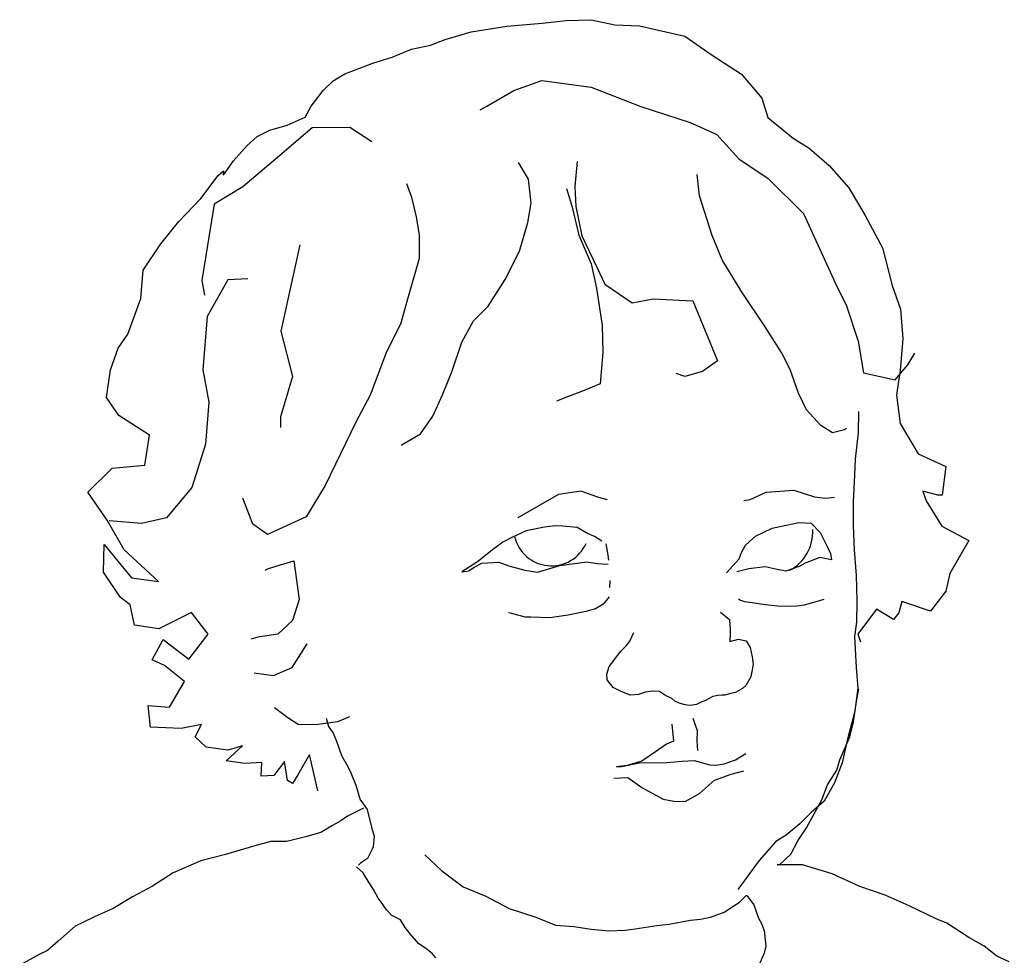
# Model space of a CAD drawing. Header units: millimetres. Extents: x 577 to 2337, y 236 to 943.
# Drawn here: x 756.6185 to 756.8382, y 707.4734 to 707.6814 of the extents above; entities that cross this region are included whole.
import ezdxf

# ---------------------------------------------------------------- set-up
doc = ezdxf.new("R2010")
doc.units = ezdxf.units.MM
doc.header["$LTSCALE"] = 0.01
doc.layers.add('06-Furn', color=4, linetype='Continuous')

# ---------------------------------------------------------------- blocks, each defined once
blk = doc.blocks.new('Body 33')
at = {"layer": '06-Furn', "color": 8}
for p, q in [((717.6388821153294, 587.3287228606148), (717.6468546847557, 587.3299279047876)), ((717.6468546847557, 587.3299279047876), (717.6546950273134, 587.33065314502)), ((717.6546950273134, 587.33065314502), (717.6600211874556, 587.3312471892859)), ((717.6600211874556, 587.3312471892859), (717.6655290849376, 587.3313779783168)), ((717.6655290849376, 587.3313779783168), (717.6707883991612, 587.3302350596116)), ((717.6707883991612, 587.3302350596116), (717.6763126283163, 587.330051667401)), ((717.6763126283163, 587.330051667401), (717.686359971337, 587.3277409798036)), ((717.633142183294, 587.327004535284), (717.6388821153294, 587.3287228606148)), ((717.686359971337, 587.3277409798036), (717.6924126196466, 587.3234883965781)), ((717.6256903555068, 587.3248813635091), (717.6298998849695, 587.3257320483542)), ((717.6298998849695, 587.3257320483542), (717.633142183294, 587.327004535284)), ((717.6170306078704, 587.3217497787366), (717.6213726083629, 587.3230798334578)), ((717.6213726083629, 587.3230798334578), (717.6256903555068, 587.3248813635091)), ((717.6924126196466, 587.3234883965781), (717.6989363634793, 587.3192602566046)), ((717.6108521080134, 587.3193778066711), (717.6170306078704, 587.3217497787366)), ((717.6082547480057, 587.3178242359106), (717.6108521080134, 587.3193778066711)), ((717.6989363634793, 587.3192602566046), (717.7034667207943, 587.313982738805)), ((717.6060048836828, 587.3156580103728), (717.6082547480057, 587.3178242359106)), ((717.648388614102, 587.3156700014019), (717.654575388312, 587.3178842724435)), ((717.654575388312, 587.3178842724435), (717.6655245272614, 587.316408914663)), ((717.6655245272614, 587.316408914663), (717.6766216550434, 587.3121054373862)), ((717.6033489521103, 587.3122101554238), (717.6060048836828, 587.3156580103728)), ((717.6424249489953, 587.3122064387471), (717.648388614102, 587.3156700014019)), ((717.6020580174438, 587.3097790149541), (717.6033489521103, 587.3122101554238)), ((717.6408947634548, 587.3113387982614), (717.6424249489953, 587.3122064387471)), ((717.6766216550434, 587.3121054373862), (717.6875204967794, 587.3085789353929)), ((717.7034667207943, 587.313982738805), (717.7047969654186, 587.3096407383125)), ((717.598054858476, 587.3079940336083), (717.6020580174438, 587.3097790149541)), ((717.7047969654186, 587.3096407383125), (717.7103942530389, 587.3050491507877)), ((717.5941758961869, 587.3068452821628), (717.598054858476, 587.3079940336083)), ((717.611948473311, 587.3074604328106), (717.6036039378189, 587.3073387320032)), ((717.6168434989831, 587.3042502009937), (717.611948473311, 587.3074604328106)), ((717.6875204967794, 587.3085789353929), (717.6934905643361, 587.3058977466976)), ((717.5891550189658, 587.3034313927533), (717.5914133475449, 587.3054407311381)), ((717.5914133475449, 587.3054407311381), (717.5941758961869, 587.3068452821628)), ((717.6036039378189, 587.3073387320032), (717.5959107702231, 587.3007916029505)), ((717.6934905643361, 587.3058977466976), (717.6983435942773, 587.3004794835149)), ((717.5860277748375, 587.2999591488106), (717.5891550189658, 587.3034313927533)), ((717.7103942530389, 587.3050491507877), (717.7139745790182, 587.3028729688974)), ((717.7139745790182, 587.3028729688974), (717.7184310097393, 587.2990095244104)), ((717.5842738562258, 587.2973462438717), (717.5860277748375, 587.2999591488106)), ((717.5959107702231, 587.3007916029505), (717.5882176026271, 587.2942436328981)), ((717.6516246998801, 587.2959864014808), (717.6493846020064, 587.2996503119869)), ((717.6624513241509, 587.2998618641259), (717.6619533437633, 587.2943210591361)), ((717.6983435942773, 587.3004794835149), (717.7048756124625, 587.2960944292593)), ((717.7184310097393, 587.2990095244104), (717.7227879040668, 587.2940379134996)), ((717.5788965578711, 587.2917077472621), (717.5827270948507, 587.2967927846275)), ((717.5827270948507, 587.2967927846275), (717.5839348247969, 587.2978011704963)), ((717.5839348247969, 587.2978011704963), (717.5838272039537, 587.29685032529)), ((717.5838272039537, 587.29685032529), (717.5842738562258, 587.2973462438717)), ((717.5838272039537, 587.29685032529), (717.5838272039537, 587.29685032529)), ((717.6896327084282, 587.2923030123343), (717.689071788702, 587.2970001860256)), ((717.5882176026271, 587.2942436328981), (717.5817990108965, 587.29044144575)), ((717.6245731008598, 587.2950433965627), (717.6256804262839, 587.2919499009415)), ((717.652218527114, 587.2906600243066), (717.6516246998801, 587.2959864014808)), ((717.6619533437633, 587.2943210591361), (717.662183696317, 587.2899211110457)), ((717.7048756124625, 587.2960944292593), (717.7126884190598, 587.2883099996227)), ((717.6600843166973, 587.2939079383395), (717.6612326340787, 587.2900287318889)), ((717.6924583863115, 587.283469611807), (717.6896327084282, 587.2923030123343)), ((717.7227879040668, 587.2940379134996), (717.7264164383243, 587.2879254456896)), ((717.5739661288205, 587.2865651692341), (717.5788965578711, 587.2917077472621)), ((717.5817990108965, 587.29044144575), (717.5790648392149, 587.2734390345242)), ((717.6256804262839, 587.2919499009415), (717.6266962726345, 587.2875913788725)), ((717.6514978445575, 587.2863681311237), (717.652218527114, 587.2906600243066)), ((717.6612326340787, 587.2900287318889), (717.6628350642136, 587.2834948689297)), ((717.662183696317, 587.2899211110457), (717.6634719180815, 587.283370672252)), ((717.7126884190598, 587.2883099996227), (717.7198043081273, 587.272768432149)), ((717.7264164383243, 587.2879254456896), (717.730260024365, 587.2807209532259)), ((717.5699702133036, 587.2816291516044), (717.5739661288205, 587.2865651692341)), ((717.6266962726345, 587.2875913788725), (717.6273813890384, 587.2835304622108)), ((717.6496267556859, 587.2799679600009), (717.6514978445575, 587.2863681311237)), ((717.6273813890384, 587.2835304622108), (717.6273385251786, 587.2783286886497)), ((717.6628350642136, 587.2834948689297), (717.6655293019696, 587.2771762476566)), ((717.6634719180815, 587.283370672252), (717.6668272630543, 587.2764559449072)), ((717.6946318552993, 587.2780687112006), (717.6924583863115, 587.283469611807)), ((717.5660235640962, 587.2757505631214), (717.5699702133036, 587.2816291516044)), ((717.6008668633312, 587.2813551213203), (717.5966683211248, 587.2622278563201)), ((717.6464906132369, 587.2736588610157), (717.6496267556859, 587.2799679600009)), ((717.730260024365, 587.2807209532259), (717.7324324624494, 587.2723263375531)), ((717.6273385251786, 587.2783286886497), (717.6249458536668, 587.2698525231269)), ((717.6655293019696, 587.2771762476566), (717.6667597660396, 587.2717256738049)), ((717.698938452414, 587.2710459560772), (717.6946318552993, 587.2780687112006)), ((717.5655667655687, 587.2694240744311), (717.5660235640962, 587.2757505631214)), ((717.6668272630543, 587.2764559449072), (717.6686043498535, 587.2726098901253)), ((717.5790648392149, 587.2734390345242), (717.5797089636615, 587.2701642356271)), ((717.5848869179383, 587.2735863993894), (717.5802698562591, 587.2654662480652)), ((717.5892866489967, 587.2738165620397), (717.5848869179383, 587.2735863993894)), ((717.6427010682146, 587.2677881128209), (717.6464906132369, 587.2736588610157)), ((717.6686043498535, 587.2726098901253), (717.6746483168749, 587.2685141940531)), ((717.7198043081273, 587.272768432149), (717.7222673523304, 587.2678551757715)), ((717.7324324624494, 587.2723263375531), (717.7342834487138, 587.2670661823297)), ((717.6667597660396, 587.2717256738049), (717.6679813589176, 587.2634386789755)), ((717.7042370765955, 587.2631298692809), (717.698938452414, 587.2710459560772)), ((717.5626699011225, 587.2615514754623), (717.5655667655687, 587.2694240744311)), ((717.6249458536668, 587.2698525231269), (717.6232157272098, 587.2637744006631)), ((717.6746483168749, 587.2685141940531), (717.6793297557317, 587.2693897290851)), ((717.6793297557317, 587.2693897290851), (717.688178267126, 587.268907456403)), ((717.688178267126, 587.268907456403), (717.6935994331147, 587.25564057631)), ((717.639408445548, 587.2644644816785), (717.6427010682146, 587.2677881128209)), ((717.7222673523304, 587.2678551757715), (717.7248864426865, 587.2599564786804)), ((717.7342834487138, 587.2670661823297), (717.7347857968743, 587.2604743446436)), ((717.5802698562591, 587.2654662480652), (717.5793150773441, 587.2535989543853)), ((717.6232157272098, 587.2637744006631), (717.6200711205054, 587.2576225957664)), ((717.636818735926, 587.25975944057), (717.639408445548, 587.2644644816785)), ((717.5604693031096, 587.2584430588774), (717.5626699011225, 587.2615514754623)), ((717.5966683211248, 587.2622278563201), (717.5992456056533, 587.2521211278633)), ((717.6679813589176, 587.2634386789755), (717.6681365912002, 587.2574594960665)), ((717.70784119473, 587.2574889039299), (717.7042370765955, 587.2631298692809)), ((717.6346415502621, 587.2531853995242), (717.636818735926, 587.25975944057)), ((717.7248864426865, 587.2599564786804), (717.7260422205497, 587.2529266971394)), ((717.7347857968743, 587.2604743446436), (717.7342050187019, 587.2535111919885)), ((717.5588302487906, 587.2536304240546), (717.5604693031096, 587.2584430588774)), ((717.6200711205054, 587.2576225957664), (717.6164790205291, 587.2479807502864)), ((717.6681365912002, 587.2574594960665), (717.667555595995, 587.2504963434117)), ((717.7097751958115, 587.253651123501), (717.70784119473, 587.2574889039299)), ((717.7358757325931, 587.254701722133), (717.7374725741488, 587.2573059186545)), ((717.6935994331147, 587.25564057631), (717.6902577882988, 587.2532599229567)), ((717.7330546395144, 587.2514029140486), (717.7358757325931, 587.254701722133)), ((717.5578938904837, 587.2474359723303), (717.5588302487906, 587.2536304240546)), ((717.5793150773441, 587.2535989543853), (717.580636206616, 587.2464201259795)), ((717.6325477592216, 587.2480341402081), (717.6346415502621, 587.2531853995242)), ((717.6863786089775, 587.25211119864), (717.6844520412485, 587.2527983497209)), ((717.6902577882988, 587.2532599229567), (717.6863786089775, 587.25211119864)), ((717.711626209205, 587.2483905613421), (717.7097751958115, 587.253651123501)), ((717.7260422205497, 587.2529266971394), (717.7330546395144, 587.2514029140486)), ((717.7342050187019, 587.2535111919885), (717.7333926400402, 587.2479542452288)), ((717.5992456056533, 587.2521211278633), (717.5965633860546, 587.2431569111764)), ((717.667555595995, 587.2504963434117), (717.6640071737495, 587.2490499865589)), ((717.6640071737495, 587.2490499865589), (717.6603018643509, 587.2475953553537)), ((717.7133946147162, 587.2447018006487), (717.711626209205, 587.2483905613421)), ((717.5606218496184, 587.2434822695764), (717.5578938904837, 587.2474359723303)), ((717.580636206616, 587.2464201259795), (717.5798643858475, 587.237083753324)), ((717.6164790205291, 587.2479807502864), (717.6133263293748, 587.2419858325429)), ((717.6304293350261, 587.2433535423513), (717.6325477592216, 587.2480341402081)), ((717.6603018643509, 587.2475953553537), (717.6578288909243, 587.246678448558)), ((717.7333926400402, 587.2479542452288), (717.7341930005439, 587.2416935715539)), ((717.7165694431549, 587.241243609541), (717.7133946147162, 587.2447018006487)), ((717.7249148196472, 587.2443590525436), (717.7248471327291, 587.2396287543124)), ((717.5674680761745, 587.2391133842195), (717.5606218496184, 587.2434822695764)), ((717.5965633860546, 587.2431569111764), (717.5965296375473, 587.2407919926575)), ((717.6133263293748, 587.2419858325429), (717.6064993644266, 587.227920843656)), ((717.6276411223266, 587.2394263446552), (717.6304293350261, 587.2433535423513)), ((717.7341930005439, 587.2416935715539), (717.7381688405819, 587.2349684489666)), ((717.6233647469458, 587.2368391037742), (717.6276411223266, 587.2394263446552)), ((717.719173856709, 587.2396469850175), (717.7165694431549, 587.241243609541)), ((717.721820483026, 587.2402583918597), (717.719173856709, 587.2396469850175)), ((717.7222756266829, 587.2405970163529), (717.721820483026, 587.2402583918597)), ((717.7248471327291, 587.2396287543124), (717.7242088138937, 587.2337654937285)), ((717.5663992197083, 587.2324399966835), (717.5674680761745, 587.2391133842195)), ((717.5798643858475, 587.237083753324), (717.5769006754829, 587.2274745983195)), ((717.7381688405819, 587.2349684489666), (717.7443043138057, 587.232138647471)), ((717.7242088138937, 587.2337654937285), (717.7240753119604, 587.2302919747215)), ((717.5537940707998, 587.2264231586876), (717.5591874837951, 587.2317474469266)), ((717.5591874837951, 587.2317474469266), (717.5663992197083, 587.2324399966835)), ((717.7443043138057, 587.232138647471), (717.7435333069075, 587.2257955829461)), ((717.7240753119604, 587.2302919747215), (717.7237592588162, 587.2242879687547)), ((717.5580594589246, 587.2201864941999), (717.5537940707998, 587.2264231586876)), ((717.5769006754829, 587.2274745983195), (717.5712669264526, 587.2207200678688)), ((717.6064993644266, 587.227920843656), (717.6022960475109, 587.2209254074608)), ((717.6632893668705, 587.226638400374), (717.6582858793547, 587.2259040447893)), ((717.6672997692874, 587.2252727795005), (717.6632893668705, 587.226638400374)), ((717.7008844445252, 587.2248244452289), (717.704424592418, 587.2264277163638)), ((717.704424592418, 587.2264277163638), (717.7105445207098, 587.2269054042406)), ((717.7105445207098, 587.2269054042406), (717.7151918041236, 587.225415179754)), ((717.7425905190221, 587.2257463437654), (717.7392333292753, 587.2266731797843)), ((717.7392333292753, 587.2266731797843), (717.7399768002128, 587.224506547311)), ((717.5904033068055, 587.2193581636718), (717.5882134790156, 587.2250732455198)), ((717.6582858793547, 587.2259040447893), (717.6492616532637, 587.2207047670984)), ((717.6692184695985, 587.224742895379), (717.6672997692874, 587.2252727795005)), ((717.6994786455653, 587.2245930617726), (717.7008844445252, 587.2248244452289)), ((717.7151918041236, 587.225415179754), (717.7175735155088, 587.2250674399081)), ((717.7175735155088, 587.2250674399081), (717.7196081110162, 587.2253311340337)), ((717.7237592588162, 587.2242879687547), (717.723724479406, 587.2189293080405)), ((717.7399768002128, 587.224506547311), (717.7434238141616, 587.2188572804782)), ((717.7435333069075, 587.2257955829461), (717.7425905190221, 587.2257463437654)), ((717.5618699204256, 587.2136103913483), (717.5580594589246, 587.2201864941999)), ((717.5656592755449, 587.2194811124141), (717.5585390187046, 587.2200540231695)), ((717.5712669264526, 587.2207200678688), (717.5656592755449, 587.2194811124141)), ((717.6022960475109, 587.2209254074608), (717.5936774817346, 587.2170081389877)), ((717.70890465252, 587.2190990272225), (717.7117083558933, 587.2197183014821)), ((717.7117083558933, 587.2197183014821), (717.7143959741677, 587.2195436176885)), ((717.7143959741677, 587.2195436176885), (717.7163968211678, 587.2174428002304)), ((717.5936774817346, 587.2170081389877), (717.5904033068055, 587.2193581636718)), ((717.6511463880356, 587.217809557523), (717.6479121470315, 587.2163797493756)), ((717.6551988133126, 587.2186519408863), (717.6511463880356, 587.217809557523)), ((717.6575475900613, 587.2189326177815), (717.6551988133126, 587.2186519408863)), ((717.6592843360004, 587.2188659617664), (717.6575475900613, 587.2189326177815)), ((717.6624515140543, 587.2185588069424), (717.6592843360004, 587.2188659617664)), ((717.6647256045965, 587.217259814955), (717.6624515140543, 587.2185588069424)), ((717.7020977630507, 587.2166943646814), (717.7057867136473, 587.2184631771283)), ((717.7057867136473, 587.2184631771283), (717.70890465252, 587.2190990272225)), ((717.7163968211678, 587.2174428002304), (717.7179756490507, 587.2143741276675)), ((717.723724479406, 587.2189293080405), (717.724004315301, 587.2135863821609)), ((717.7434238141616, 587.2188572804782), (717.7494187319055, 587.2157041823887)), ((717.6459189504169, 587.2153299646143), (717.6439501699247, 587.2138090843293)), ((717.6479121470315, 587.2163797493756), (717.6459189504169, 587.2153299646143)), ((717.6663379639547, 587.2165564949753), (717.6647256045965, 587.217259814955)), ((717.6679668720183, 587.2155385868184), (717.6663379639547, 587.2165564949753)), ((717.699839407343, 587.2146854332323), (717.7020977630507, 587.2166943646814)), ((717.7494187319055, 587.2157041823887), (717.7452319908243, 587.2083949447585)), ((717.5572454253929, 587.2086416561142), (717.5573960999991, 587.2147943020104)), ((717.5573960999991, 587.2147943020104), (717.5634558018553, 587.2073911165658)), ((717.569484440977, 587.2066037508657), (717.5618699204256, 587.2136103913483)), ((717.6439501699247, 587.2138090843293), (717.6403187328617, 587.2109407867467)), ((717.6687854632264, 587.2149511891637), (717.6689837492718, 587.2141737798158)), ((717.6689837492718, 587.2141737798158), (717.6692313016276, 587.2124533655501)), ((717.6984243031272, 587.2116176016689), (717.6989787932748, 587.2130647995214)), ((717.6989787932748, 587.2130647995214), (717.699839407343, 587.2146854332323)), ((717.7179756490507, 587.2143741276675), (717.71868621248, 587.2128354507417)), ((717.724004315301, 587.2135863821609), (717.7244571801198, 587.207937929199)), ((717.5939151048669, 587.2094575615488), (717.5994979055881, 587.211167639656)), ((717.5994979055881, 587.211167639656), (717.6007358572685, 587.2025668705203)), ((717.6403187328617, 587.2109407867467), (717.6368114924765, 587.2087087190646)), ((717.641278096582, 587.2106754377508), (717.6450492209958, 587.2108728827966)), ((717.6450492209958, 587.2108728827966), (717.647298244319, 587.210045393268)), ((717.6586367119096, 587.2101658461404), (717.6645829873105, 587.2109494680349)), ((717.6645829873105, 587.2109494680349), (717.6669648885993, 587.2106017553181)), ((717.6692313016276, 587.2124533655501), (717.6694459464754, 587.2113617749608)), ((717.6955949085673, 587.208476087673), (717.6984243031272, 587.2116176016689)), ((717.7163703432391, 587.2119264113635), (717.7131282348171, 587.2106538973046)), ((717.7189174060336, 587.2114296517818), (717.7163703432391, 587.2119264113635)), ((717.71868621248, 587.2128354507417), (717.7189174060336, 587.2114296517818)), ((717.5610066205841, 587.2030085581805), (717.5572454253929, 587.2086416561142)), ((717.5931457528397, 587.2091019814147), (717.5939151048669, 587.2094575615488)), ((717.6368114924765, 587.2087087190646), (717.6369688136936, 587.2087165864821)), ((717.6369688136936, 587.2087165864821), (717.6383746126535, 587.2089479970673)), ((717.6383746126535, 587.2089479970673), (717.6395908068557, 587.2097994957833)), ((717.6395908068557, 587.2097994957833), (717.641278096582, 587.2106754377508)), ((717.647298244319, 587.210045393268), (717.6508129451863, 587.2091259906022)), ((717.6508129451863, 587.2091259906022), (717.6536742163514, 587.2086453999198)), ((717.6536742163514, 587.2086453999198), (717.6586367119096, 587.2101658461404)), ((717.6669648885993, 587.2106017553181), (717.6693381085997, 587.2104109026254)), ((717.699655825229, 587.2091611769479), (717.6979437124451, 587.208756330504)), ((717.7005903387621, 587.2093677373462), (717.699655825229, 587.2091611769479)), ((717.7041880273175, 587.2098711164099), (717.7005903387621, 587.2093677373462)), ((717.7069002787468, 587.2092249301572), (717.7041880273175, 587.2098711164099)), ((717.7088104605446, 587.2088523672535), (717.7069002787468, 587.2092249301572)), ((717.7117466620768, 587.2099514183246), (717.7088104605446, 587.2088523672535)), ((717.7131282348171, 587.2106538973046), (717.7117466620768, 587.2099514183246)), ((717.5634558018553, 587.2073911165658), (717.569484440977, 587.2066037508657)), ((717.6696843834786, 587.2068049397171), (717.6696096430135, 587.2052252979634)), ((717.7244571801198, 587.207937929199), (717.7245962706324, 587.2022729546607)), ((717.7452319908243, 587.2083949447585), (717.7443374112165, 587.2044089584645)), ((717.7443374112165, 587.2044089584645), (717.7409454691883, 587.1999771608982)), ((717.5631397487109, 587.2013870834699), (717.5610066205841, 587.2030085581805)), ((717.6007358572685, 587.2025668705203), (717.5992458226851, 587.1979193700743)), ((717.6695593729298, 587.203174560686), (717.668227446306, 587.2015290767881)), ((717.6983183371547, 587.2027415543139), (717.6987434761095, 587.2024352133608)), ((717.6987434761095, 587.2024352133608), (717.6995941609546, 587.202179820717)), ((717.6995941609546, 587.202179820717), (717.7012953136127, 587.2019239940087)), ((717.7129200195486, 587.2014131544631), (717.7153300807654, 587.2020775714207)), ((717.7153300807654, 587.2020775714207), (717.7173147859953, 587.2026906331334)), ((717.7245962706324, 587.2022729546607), (717.7245285837146, 587.1975422766232)), ((717.7345285323281, 587.2021624310116), (717.7338742616257, 587.1996070667356)), ((717.7409454691883, 587.1999771608982), (717.7345285323281, 587.2021624310116)), ((717.5641638694144, 587.1968712401833), (717.5631397487109, 587.2013870834699)), ((717.5767766958375, 587.1997370690246), (717.5695639290213, 587.1960507770725)), ((717.5804967091678, 587.1948896276624), (717.5767766958375, 587.1997370690246)), ((717.6643729001391, 587.1999092569479), (717.6604775790472, 587.1990751479375)), ((717.6665482410292, 587.2004958407322), (717.6643729001391, 587.1999092569479)), ((717.668227446306, 587.2015290767881), (717.6665482410292, 587.2004958407322)), ((717.6943187049612, 587.1997432544424), (717.696294918806, 587.1981130984436)), ((717.7012953136127, 587.2019239940087), (717.7031384324596, 587.2016176530556)), ((717.7031384324596, 587.2016176530556), (717.7049811715001, 587.2014131544631)), ((717.7049811715001, 587.2014131544631), (717.7069658767302, 587.2011577618193)), ((717.7069658767302, 587.2011577618193), (717.7089505819602, 587.2011068406389)), ((717.7089505819602, 587.2011068406389), (717.7112188668907, 587.2012090899352)), ((717.7112188668907, 587.2012090899352), (717.7129200195486, 587.2014131544631)), ((717.7289457044783, 587.2004523800335), (717.72482540238, 587.1948792915039)), ((717.7326911919633, 587.1981271784077), (717.7289457044783, 587.2004523800335)), ((717.5992458226851, 587.1979193700743), (717.5959368683457, 587.1949099201734)), ((717.6479336603484, 587.1994448080357), (717.6472340841744, 587.1996435010165)), ((717.6491633376766, 587.1990854840958), (717.6479336603484, 587.1994448080357)), ((717.649863130883, 587.198925287202), (717.6491633376766, 587.1990854840958)), ((717.6509230618999, 587.1986959655512), (717.649863130883, 587.198925287202)), ((717.6521494023575, 587.1986392387596), (717.6509230618999, 587.1986959655512)), ((717.6564086050648, 587.1985473527509), (717.6521494023575, 587.1986392387596)), ((717.6604775790472, 587.1990751479375), (717.6564086050648, 587.1985473527509)), ((717.696294918806, 587.1981130984436), (717.696410000131, 587.1959133414305)), ((717.7245285837146, 587.1975422766232), (717.7240645417376, 587.1943667970877)), ((717.7338742616257, 587.1996070667356), (717.7326911919633, 587.1981271784077)), ((717.5695639290213, 587.1960507770725), (717.5641638694144, 587.1968712401833)), ((717.696410000131, 587.1959133414305), (717.6964511819915, 587.1951280646654)), ((717.5680320886102, 587.1891956793252), (717.5704729683994, 587.1937350977346)), ((717.5704729683994, 587.1937350977346), (717.5762195199168, 587.1893086717153)), ((717.5762195199168, 587.1893086717153), (717.5804967091678, 587.1948896276624)), ((717.5915617433129, 587.194208255064), (717.590006734714, 587.1938121170372)), ((717.5959368683457, 587.1949099201734), (717.5915617433129, 587.194208255064)), ((717.673434808446, 587.1923475294795), (717.6741710359336, 587.1933319061611)), ((717.6741710359336, 587.1933319061611), (717.6750151012966, 587.1952667482426)), ((717.6964511819915, 587.1951280646654), (717.6963926104256, 587.1932338076058)), ((717.6963926104256, 587.1932338076058), (717.6982535530424, 587.1938042496199)), ((717.6982535530424, 587.1938042496199), (717.7000066577834, 587.1934229782989)), ((717.7000066577834, 587.1934229782989), (717.7008745153014, 587.1918930097906)), ((717.7240645417376, 587.1943667970877), (717.7244263344187, 587.1874529107426)), ((717.72482540238, 587.1948792915039), (717.7253873258799, 587.1931758600078)), ((717.599159932191, 587.1875154160168), (717.6025108822621, 587.1927329244124)), ((717.6706137153678, 587.1890487213952), (717.6720863602459, 587.1910166608875)), ((717.6720863602459, 587.1910166608875), (717.673434808446, 587.1923475294795)), ((717.7008745153014, 587.1918930097906), (717.7012957205477, 587.1898666886359)), ((717.5707772204178, 587.1879211034604), (717.5680320886102, 587.1891956793252)), ((717.6695794484085, 587.1877344015086), (717.6706137153678, 587.1890487213952)), ((717.7012957205477, 587.1898666886359), (717.7015434628065, 587.1881463014993)), ((717.5752171024333, 587.1843718402149), (717.5707772204178, 587.1879211034604)), ((717.594999669039, 587.1857221603182), (717.599159932191, 587.1875154160168)), ((717.6690412899345, 587.1859730224148), (717.6695794484085, 587.1877344015086)), ((717.7015434628065, 587.1881463014993), (717.7011704929673, 587.1862358755404)), ((717.7244263344187, 587.1874529107426), (717.7248218756067, 587.1829043498517)), ((717.5718909754207, 587.1786828293602), (717.5752171024333, 587.1843718402149)), ((717.5907158331763, 587.1862859828502), (717.594999669039, 587.1857221603182)), ((717.6691071049497, 587.1847158362552), (717.6690412899345, 587.1859730224148)), ((717.6704547392794, 587.183052962652), (717.6691071049497, 587.1847158362552)), ((717.701054597771, 587.1854423244226), (717.6998961341344, 587.1834909336358)), ((717.7011704929673, 587.1862358755404), (717.701054597771, 587.1854423244226)), ((717.6723978557138, 587.1820516032008), (717.6704547392794, 587.183052962652)), ((717.6791627223231, 587.1822482343757), (717.6775996292747, 587.1820089835021)), ((717.680742391206, 587.1821733040081), (717.6791627223231, 587.1822482343757)), ((717.6820486266427, 587.1812965481697), (717.680742391206, 587.1821733040081)), ((717.6991433579419, 587.1828211451311), (717.6976131724011, 587.1819535046454)), ((717.6998961341344, 587.1834909336358), (717.6991433579419, 587.1828211451311)), ((717.7248218756067, 587.1829043498517), (717.7241421578785, 587.1778267729683)), ((717.7245068533653, 587.1798940860801), (717.7249872541443, 587.1827557641805)), ((717.6743246133453, 587.1813648590553), (717.6723978557138, 587.1820516032008)), ((717.6760528950288, 587.1814550901934), (717.6743246133453, 587.1813648590553)), ((717.6775996292747, 587.1820089835021), (717.6760528950288, 587.1814550901934)), ((717.6835040988478, 587.1805849538373), (717.6820486266427, 587.1812965481697)), ((717.6841653959677, 587.1799892818296), (717.6835040988478, 587.1805849538373)), ((717.6851330069119, 587.1795670456806), (717.6841653959677, 587.1799892818296)), ((717.6909304524804, 587.1801855060694), (717.6901613446141, 587.1798298988062)), ((717.6926177422063, 587.1810618549723), (717.6909304524804, 587.1801855060694)), ((717.6937095498279, 587.1812762827878), (717.6926177422063, 587.1810618549723)), ((717.6946523377133, 587.1813255219688), (717.6937095498279, 587.1812762827878)), ((717.6952807273253, 587.1813586465084), (717.6946523377133, 587.1813255219688)), ((717.6965215546829, 587.1817386698942), (717.6952807273253, 587.1813586465084)), ((717.6976131724011, 587.1819535046454), (717.6965215546829, 587.1817386698942)), ((717.5677131326597, 587.1742104467723), (717.5671439385808, 587.1790649145521)), ((717.5671439385808, 587.1790649145521), (717.5718909754207, 587.1786828293602)), ((717.5981724356718, 587.1762769188842), (717.5952207163364, 587.1784857912498)), ((717.6864146091939, 587.1791613582368), (717.6851330069119, 587.1795670456806)), ((717.6875227756175, 587.1790616048108), (717.6864146091939, 587.1791613582368)), ((717.6889287916099, 587.1792930153963), (717.6875227756175, 587.1790616048108)), ((717.6901613446141, 587.1798298988062), (717.6889287916099, 587.1792930153963)), ((717.7241421578785, 587.1778267729683), (717.7234881042089, 587.1752714358211)), ((717.7237940110979, 587.1754452786149), (717.7245068533653, 587.1798940860801)), ((717.6004545564056, 587.1748206328084), (717.5981724356718, 587.1762769188842)), ((717.6066823225729, 587.1762495999558), (717.6072523576513, 587.1743884674361)), ((717.6118677373315, 587.1765207545634), (717.6092457441698, 587.1754382521974)), ((717.6881422669096, 587.1762578743085), (717.6890759394425, 587.1734707196406)), ((717.5745028223278, 587.1739356026173), (717.5677131326597, 587.1742104467723)), ((717.5790269670956, 587.1748019951681), (717.5745028223278, 587.1739356026173)), ((717.5775952870456, 587.1720487789107), (717.5790269670956, 587.1748019951681)), ((717.6043993608396, 587.17471176403), (717.6004545564056, 587.1748206328084)), ((717.6092457441698, 587.1754382521974), (717.6043993608396, 587.17471176403)), ((717.6072523576513, 587.1743884674361), (717.6082775092582, 587.1728667461514)), ((717.683485868143, 587.1749112980108), (717.6838402274711, 587.1711484208204)), ((717.6890759394425, 587.1734707196406), (717.689042001032, 587.1711057739926)), ((717.7234881042089, 587.1752714358211), (717.7224366645771, 587.1712775821097)), ((717.7230240622321, 587.1720959562856), (717.7237940110979, 587.1754452786149)), ((717.580075720954, 587.169815083487), (717.5775952870456, 587.1720487789107)), ((717.6082775092582, 587.1728667461514), (717.6088226941495, 587.1714771160905)), ((717.6088226941495, 587.1714771160905), (717.6093682859766, 587.1700874589008)), ((717.7207731670057, 587.1669360156816), (717.7230240622321, 587.1720959562856)), ((717.7224366645771, 587.1712775821097), (717.7212773870692, 587.1663320421922)), ((717.5848388995639, 587.1691192239891), (717.580075720954, 587.169815083487)), ((717.5844909698146, 587.1667372955715), (717.5880975566906, 587.1700775296774)), ((717.5880975566906, 587.1700775296774), (717.5848388995639, 587.1691192239891)), ((717.6093682859766, 587.1700874589008), (717.6101119468171, 587.1679203923629)), ((717.6823019574808, 587.1704376674877), (717.6798699760116, 587.1687350498626)), ((717.6838402274711, 587.1711484208204), (717.6823019574808, 587.1704376674877)), ((717.689042001032, 587.1711057739926), (717.6891489979078, 587.1690624971973)), ((717.6030078588758, 587.1681791218768), (717.600409847772, 587.1636309950504)), ((717.6048497569166, 587.1600821387403), (717.6030078588758, 587.1681791218768)), ((717.6101119468171, 587.1679203923629), (717.6115005731033, 587.1654722691237)), ((717.6798699760116, 587.1687350498626), (717.6768259366031, 587.1666847466495)), ((717.6858073530923, 587.1666822507793), (717.6884783955325, 587.1668217482272)), ((717.6884783955325, 587.1668217482272), (717.6918357751827, 587.165894505273)), ((717.6951356412987, 587.1660671001316), (717.6976086147249, 587.1669844409917)), ((717.6976086147249, 587.1669844409917), (717.6998998508113, 587.168364982829)), ((717.7201025646305, 587.1646952667113), (717.7207731670057, 587.1669360156816)), ((717.5886174844595, 587.1661652258158), (717.5844909698146, 587.1667372955715)), ((717.5923886360029, 587.1663626708616), (717.5886174844595, 587.1661652258158)), ((717.5922307179469, 587.1633606814428), (717.5923886360029, 587.1663626708616)), ((717.5974169465762, 587.1666259580518), (717.5950590544751, 587.1635088601786)), ((717.5981103373331, 587.1624077473014), (717.5974169465762, 587.1666259580518)), ((717.6115005731033, 587.1654722691237), (717.6122030520839, 587.1640908862867)), ((717.6735672794764, 587.1657264138323), (717.6712185027275, 587.1654457640659)), ((717.6712185027275, 587.1654457640659), (717.6723183676695, 587.1655037116641)), ((717.6723183676695, 587.1655037116641), (717.6766854082523, 587.1663622639262)), ((717.6768259366031, 587.1666847466495), (717.6735672794764, 587.1657264138323)), ((717.6766854082523, 587.1663622639262), (717.6792076479887, 587.1663365998684)), ((717.6792076479887, 587.1663365998684), (717.6823584672402, 587.1663440603504)), ((717.6823584672402, 587.1663440603504), (717.6858073530923, 587.1666822507793)), ((717.6918357751827, 587.165894505273), (717.6932583398795, 587.1658117074878)), ((717.6932583398795, 587.1658117074878), (717.6951356412987, 587.1660671001316)), ((717.7180671552526, 587.161437423455), (717.7201025646305, 587.1646952667113)), ((717.7212773870692, 587.1663320421922), (717.7196219739483, 587.1618339955464)), ((717.5950590544751, 587.1635088601786), (717.5922307179469, 587.1633606814428)), ((717.5992514112638, 587.1616796042636), (717.5981103373331, 587.1624077473014)), ((717.600409847772, 587.1636309950504), (717.5992514112638, 587.1616796042636)), ((717.6122030520839, 587.1640908862867), (717.6132938288026, 587.1613120059712)), ((717.670564449058, 587.1628908338544), (717.6737069939566, 587.1630551814892)), ((717.6737069939566, 587.1630551814892), (717.6768157903477, 587.1608545834765)), ((717.6896505050688, 587.1594777583155), (717.6929594594083, 587.1624872082164)), ((717.6929594594083, 587.1624872082164), (717.6966732873211, 587.1637841383979)), ((717.6966732873211, 587.1637841383979), (717.6994687163419, 587.1645607338751)), ((717.6132938288026, 587.1613120059712), (717.6142521344905, 587.1580533488443)), ((717.6768157903477, 587.1608545834765), (717.6815208314563, 587.1582644669188)), ((717.7168254868955, 587.1580636850031), (717.7180671552526, 587.161437423455)), ((717.7196219739483, 587.1618339955464), (717.7173133210279, 587.1577739198842)), ((717.6142521344905, 587.1580533488443), (717.6144175130287, 587.1579043019797)), ((717.6815208314563, 587.1582644669188), (717.6839106001623, 587.1577594329847)), ((717.6864330298017, 587.1577337689268), (717.6896505050688, 587.1594777583155)), ((717.7133668888528, 587.151895331401), (717.7168254868955, 587.1580636850031)), ((717.6149794636576, 587.1562004635482), (717.6114475901177, 587.1544399254542)), ((717.6144175130287, 587.1579043019797), (717.6157816960636, 587.155927247135)), ((717.6157816960636, 587.155927247135), (717.6167727193565, 587.1520397934605)), ((717.6839106001623, 587.1577594329847), (717.6864330298017, 587.1577337689268)), ((717.7173133210279, 587.1577739198842), (717.7144512359923, 587.1552607955005)), ((717.6114475901177, 587.1544399254542), (717.6099254618971, 587.1534149637507)), ((717.7144512359923, 587.1552607955005), (717.7119033321985, 587.1527638128866)), ((717.6080891524357, 587.1523734533421), (717.6054920094607, 587.1508194485173)), ((717.6099254618971, 587.1534149637507), (717.6080891524357, 587.1523734533421)), ((717.6167727193565, 587.1520397934605), (717.6173510016588, 587.150022180723)), ((717.7119033321985, 587.1527638128866), (717.7088839530741, 587.1502423870211)), ((717.7114721977284, 587.1489599708682), (717.7133668888528, 587.151895331401)), ((717.5997438030729, 587.1492580103395), (717.5978748031355, 587.1488452964784)), ((717.6020762481483, 587.1498528684763), (717.5997438030729, 587.1492580103395)), ((717.6054920094607, 587.1508194485173), (717.6020762481483, 587.1498528684763)), ((717.6173510016588, 587.150022180723), (717.6171601760952, 587.1476485537871)), ((717.7088839530741, 587.1502423870211), (717.7065926898586, 587.1488618451838)), ((717.5908367201127, 587.1478468398327), (717.5863372084996, 587.1465081038234)), ((717.5944095584812, 587.1488216942264), (717.5908367201127, 587.1478468398327)), ((717.5978748031355, 587.1488452964784), (717.5944095584812, 587.1488216942264)), ((717.6168789023613, 587.1470036154697), (717.6158775429099, 587.1450604990355)), ((717.6171601760952, 587.1476485537871), (717.6168789023613, 587.1470036154697)), ((717.7065926898586, 587.1488618451838), (717.7028782651071, 587.1445707930006)), ((717.7098917149751, 587.1460407521051), (717.7114721977284, 587.1489599708682)), ((717.5843193787302, 587.1459297943918), (717.5788771063601, 587.144542226137)), ((717.5863372084996, 587.1465081038234), (717.5843193787302, 587.1459297943918)), ((717.6158775429099, 587.1450604990355), (717.6143554146897, 587.1440351303968)), ((717.6285971763054, 587.1458838649521), (717.6324084516768, 587.1423014771667)), ((717.7074926410132, 587.143709771997), (717.7098917149751, 587.1460407521051)), ((717.5788771063601, 587.144542226137), (717.572715155208, 587.1418564797655)), ((717.614941998474, 587.1418601964417), (717.6134538357935, 587.1432001803864)), ((717.6134538357935, 587.1432001803864), (717.6134538357935, 587.1432001803864)), ((717.6143554146897, 587.1440351303968), (717.6139087624181, 587.1435392118151)), ((717.7014056202293, 587.1426032604438), (717.6996434001353, 587.1401476767226)), ((717.7028782651071, 587.1445707930006), (717.7014056202293, 587.1426032604438)), ((717.7068640343691, 587.1436766474569), (717.7074926410132, 587.143709771997)), ((717.7125375274218, 587.1436584167523), (717.7068640343691, 587.1436766474569)), ((717.7191030770823, 587.1416383352732), (717.7125375274218, 587.1436584167523)), ((717.572715155208, 587.1418564797655), (717.5681409573883, 587.1389385089376)), ((717.6156364201333, 587.1406361348222), (717.614941998474, 587.1418601964417)), ((717.6166696290607, 587.1389571194488), (717.6156364201333, 587.1406361348222)), ((717.6324084516768, 587.1423014771667), (717.6371627319661, 587.1387687897557)), ((717.7252387402091, 587.1388085066487), (717.7191030770823, 587.1416383352732)), ((717.5681409573883, 587.1389385089376), (717.5636992034695, 587.1365002877926)), ((717.6171821234764, 587.1381958518712), (717.6166696290607, 587.1389571194488)), ((717.6371627319661, 587.1387687897557), (717.6421571312585, 587.1366667243626)), ((717.6996434001353, 587.1401476767226), (717.6981705653543, 587.1381797101012)), ((717.7308534175343, 587.1368964529483), (717.7252387402091, 587.1388085066487)), ((717.5636992034695, 587.1365002877926), (717.5594228280893, 587.1339126671055)), ((717.6182316912059, 587.1362022483211), (717.6171821234764, 587.1381958518712)), ((717.6187361011725, 587.1355987088962), (717.6182316912059, 587.1362022483211)), ((717.6421571312585, 587.1366667243626), (717.6473417050174, 587.1339445437102)), ((717.6984758482756, 587.1353598649578), (717.6999731263086, 587.136856301991)), ((717.6999731263086, 587.136856301991), (717.7001302304941, 587.1368641694082)), ((717.7001302304941, 587.1368641694082), (717.7016595750349, 587.1347385017632)), ((717.7361787638054, 587.1344967550192), (717.7308534175343, 587.1368964529483)), ((717.5594228280893, 587.1339126671055), (717.5554194520901, 587.1321276857595)), ((717.6201000943047, 587.1336216540515), (717.6187361011725, 587.1355987088962)), ((717.6473417050174, 587.1339445437102), (717.6532708077457, 587.1320486046509)), ((717.6951257120754, 587.1331356646931), (717.6972598439759, 587.1345079321775)), ((717.6972598439759, 587.1345079321775), (717.6984758482756, 587.1353598649578)), ((717.7016595750349, 587.1347385017632), (717.7027584362027, 587.1318023002307)), ((717.7421571057143, 587.1316582451063), (717.7361787638054, 587.1344967550192)), ((717.5554194520901, 587.1321276857595), (717.5528057332806, 587.1308878893053)), ((717.6212658013903, 587.1324220085546), (717.6201000943047, 587.1336216540515)), ((717.6232089178245, 587.1314210560386), (717.6212658013903, 587.1324220085546)), ((717.6532708077457, 587.1320486046509), (717.6576202415908, 587.1302280300238)), ((717.6898490081464, 587.1315990495734), (717.6920324063572, 587.1320287462042)), ((717.6920324063572, 587.1320287462042), (717.6951257120754, 587.1331356646931)), ((717.7027584362027, 587.1318023002307), (717.7032874793242, 587.1307268514113)), ((717.7445717246073, 587.1306813289068), (717.7421571057143, 587.1316582451063)), ((717.5509613664981, 587.1300036729849), (717.5471974584048, 587.1266555985908)), ((717.5528057332806, 587.1308878893053), (717.5509613664981, 587.1300036729849)), ((717.6242421267514, 587.12974163373), (717.6232089178245, 587.1314210560386)), ((717.6252590311344, 587.1283768267274), (717.6242421267514, 587.12974163373)), ((717.6576202415908, 587.1302280300238), (717.6617304245631, 587.1299701415098)), ((717.6617304245631, 587.1299701415098), (717.6655427308374, 587.1293819028551)), ((717.673117941431, 587.1291480235284), (717.6753096139948, 587.1294203989419)), ((717.6753096139948, 587.1294203989419), (717.6801560244537, 587.1301464801738)), ((717.6801560244537, 587.1301464801738), (717.6828191994762, 587.1304432988393)), ((717.6828191994762, 587.1304432988393), (717.6876573084539, 587.1313270810952)), ((717.6876573084539, 587.1313270810952), (717.6898490081464, 587.1315990495734)), ((717.7032874793242, 587.1307268514113), (717.7040065070098, 587.1290312873325)), ((717.7494665332479, 587.1274710970902), (717.7445717246073, 587.1306813289068)), ((717.6272677455515, 587.1261182811165), (717.6252590311344, 587.1283768267274)), ((717.6655427308374, 587.1293819028551), (717.6695038940734, 587.1289592597707)), ((717.6695038940734, 587.1289592597707), (717.673117941431, 587.1291480235284)), ((717.7040065070098, 587.1290312873325), (717.7043446974385, 587.1255826185127)), ((717.752873206337, 587.1256012561532), (717.7494665332479, 587.1274710970902)), ((717.5471974584048, 587.1266555985908), (717.5447820256409, 587.1246383927887)), ((717.6287395765587, 587.1250925055424), (717.6272677455515, 587.1261182811165)), ((717.6302196547899, 587.1239094087509), (717.6287395765587, 587.1250925055424)), ((717.7043446974385, 587.1255826185127), (717.7039553959257, 587.1239868349892)), ((717.7556678214864, 587.1233836753704), (717.752873206337, 587.1256012561532)), ((717.5430945460121, 587.1237620438858), (717.5386527920937, 587.1213238498697)), ((717.5447820256409, 587.1246383927887), (717.5430945460121, 587.1237620438858)), ((717.6310546048005, 587.1230078027256), (717.6302196547899, 587.1239094087509)), ((717.7039553959257, 587.1239868349892), (717.7024078206803, 587.120439226614)), ((717.7584131703263, 587.1221095335702), (717.7556678214864, 587.1233836753704))]:
    blk.add_line(p, q, dxfattribs=at)
for centre, radius, start, end in [((717.7050539315458, 587.2176379664381), 0.0097210079756607, 298.2794489999945, 2.844831000003629), ((717.6567500509766, 587.2184953792814), 0.0084217175689676, 193.4519960000027, 335.8862299999992)]:
    blk.add_arc(centre, radius, start, end, dxfattribs=at)

msp = doc.modelspace()

# ---------------------------------------------------------------- block references
at = {"layer": '06-Furn', "color": 241}
msp.add_blockref('Body 33', (39.07980499283929, 120.3500582334983), dxfattribs=at)

doc.saveas('drawing.dxf')
